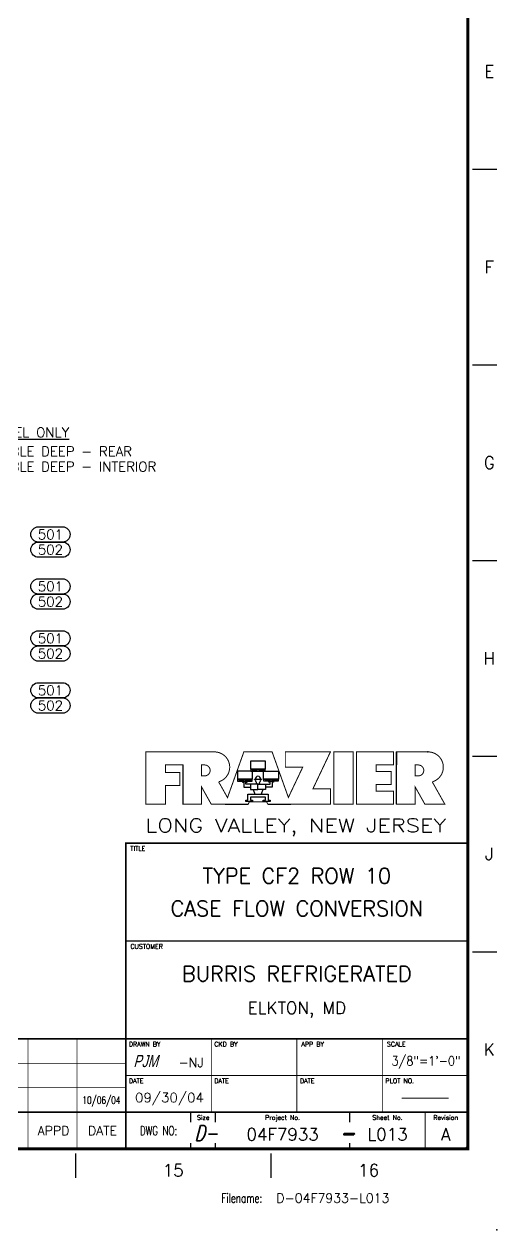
# Model space of a CAD drawing. Extents: x -805 to 239, y -158 to 536.
# Drawn here: x 84.4 to 239.2, y -158.1 to 236.4 of the extents above; entities that cross this region are included whole.
import ezdxf
from ezdxf.enums import TextEntityAlignment as Align

# ---------------------------------------------------------------- set-up
doc = ezdxf.new("R2010")
doc.units = 0
doc.header["$LTSCALE"] = 8
doc.header["$MEASUREMENT"] = 0
doc.linetypes.add('HIDDEN2', pattern=[0.1875, 0.125, -0.0625])
for name, color, linetype in [('BORD', 15, 'CONTINUOUS'), ('FDIM', 2, 'CONTINUOUS'), ('RACKLOAD', 254, 'HIDDEN2'), ('TEXTL', 3, 'CONTINUOUS')]:
    doc.layers.add(name, color=color, linetype=linetype)
doc.styles.add('2thirds', font='romans.shx', dxfattribs={"width": 0.7})
doc.styles.add('BOLD', font='SIMPLEX')
doc.styles.add('BORDER', font='SIMPLEX')
doc.styles.add('DCMARCH', font='stylu.ttf', dxfattribs={"width": 0.75, "oblique": 15})
doc.styles.add('ROMAND', font='ROMAND')
doc.styles.add('SIMPLEX', font='SIMPLEX')

# ---------------------------------------------------------------- blocks, each defined once
blk = doc.blocks.new('FLOGO')
at = {"layer": 'BORD'}
for p, q in [((2.564230898733356, 0.5340496894955162), (2.564230898733356, 0.4005372671216385)), ((2.564230898733356, 0), (2.564230898733356, 0.5340496894955162)), ((0.3782851967259866, 0.4005372671216385), (0.3782851967259866, 0)), ((0.8103893748954292, 0), (1.044036114049717, 0)), ((1.247927136701865, 0), (1.481573875856146, 0))]:
    blk.add_line(p, q, dxfattribs=at)
at = {"layer": 'BORD', "const_width": 0.01012353025253234}
for points in [[(1.887099228012453, 0.5340496894955162), (1.707755594204343, 0.1557644927695288), (1.887099228012453, 0.1557644927695288), (1.887099228012453, 0), (1.247927136701865, 0), (1.234989906958379, 0.02225207039564836), (1.056973343793207, 0.02225207039564836), (1.045847308595381, 0), (0.667562111869394, 0), (0.5674277950889817, 0.1780165631651744), (0.5674277950889817, 0), (0.3782851967259866, 0), (0.3782851967259866, 0.4005372671216385), (0.2002686335608175, 0.4005372671216385), (0.2002686335608175, 0.3226550207368772), (0.3474978632451631, 0.3226550207368772), (0.3474978632451631, 0.1891425983629968), (0.2002686335608175, 0.1891425983629968), (0.2002686335608175, 0), (0, 0), (0, 0.5340496894955162), (0.3782851967259866, 0.5340496894955162), (0.6453100414737492, 0.5340496894955162), (0.7013143276427414, 0.5340492402319335, -0.8698181288484448), (0.7433336034604388, 0.228400647717736), (0.8342585990090114, 0.06675621118694153), (1.001343167804091, 0.5340496894955162), (1.290620082947498, 0.5340496894955162), (1.457072570795464, 0.06852398248070646), (1.603929234118194, 0.3782851967259928), (1.425912670953018, 0.3782851967259928), (1.425912670953018, 0.5340496894955162), (1.893206149261594, 0.5340496894955162)], [(2.564230898733356, 0.5340496894955162), (2.831255743481119, 0.5340496894955162), (2.564230898733356, 0.5340496894955162), (2.564230898733356, 0), (2.753373497096359, 0), (2.753373497096359, 0.1780165631651744), (2.853507813876764, 0), (3.057754669809043, 0), (2.929279305467809, 0.228400647717736, 0.8698181288484448), (2.887260029650111, 0.5340492402319335), (2.831255743481119, 0.5340496894955162)]]:
    blk.add_lwpolyline(points, format="xyb", dxfattribs=at)
for points in [[(1.920711448458025, 0), (1.920711448458025, 0.5340496894955162), (2.120980082018836, 0.5340496894955162), (2.120980082018836, 0)], [(2.154358187612303, 0), (2.154358187612303, 0.5340496894955162), (2.532643384338304, 0.5340496894955162), (2.532643384338304, 0.4005372671216385), (2.354626821173127, 0.4005372671216385), (2.354626821173127, 0.3337810559346961), (2.510391313942648, 0.3337810559346961), (2.510391313942648, 0.2002686335608193), (2.354626821173127, 0.2002686335608193), (2.354626821173127, 0.1335124223738804), (2.532643384338304, 0.1335124223738804), (2.532643384338304, 0)]]:
    blk.add_lwpolyline(points, close=True, dxfattribs=at)
for points in [[(0.6008059006824524, 0.2892769151434065), (0.5674277950889817, 0.2892769151434065), (0.5674277950889817, 0.4005372671216385), (0.6008059006824524, 0.4005372671216385, -0.9999999999999999)], [(2.753373497096359, 0.2892769151434065), (2.753373497096359, 0.4005372671216385), (2.786751602689822, 0.4005372671216385, -0.9999999999999999), (2.786751602689822, 0.2892769151434065)]]:
    blk.add_lwpolyline(points, format="xyb", close=True, dxfattribs=at)
at = {"layer": 'BORD'}
for points in [[(1.070256301457189, 0.358184974866842), (1.223602968411758, 0.358184974866842), (1.223602968411758, 0.44018776692785), (1.070256301457189, 0.44018776692785)], [(0.9355836900133916, 0.2553389589982293), (1.088930356967918, 0.2553389589982293), (1.088930356967918, 0.3373417510592818), (0.9355836900133916, 0.3373417510592818)], [(0.9381079106856447, 0.2344957351906674), (1.086406136295707, 0.2344957351906674), (1.086406136295707, 0.2553389589982293), (0.9381079106856447, 0.2553389589982293)], [(0.9544061827948092, 0.2402225316259541), (1.002209095108885, 0.2402225316259541), (1.002209095108885, 0.249612162562987), (0.9544061827948092, 0.249612162562987)], [(1.070107864186451, 0.2402225316259541), (1.022304951872421, 0.2402225316259541), (1.022304951872421, 0.249612162562987), (1.070107864186451, 0.249612162562987)], [(1.072780522129488, 0.3373417510592818), (1.221078747739504, 0.3373417510592818), (1.221078747739504, 0.358184974866842), (1.072780522129488, 0.358184974866842)], [(1.089078794238656, 0.3430685474945223), (1.136881706552682, 0.3430685474945223), (1.136881706552682, 0.3524581784315997), (1.089078794238656, 0.3524581784315997)], [(1.109651341890494, 0.2514009936078621), (1.109651341890494, 0.2564099586784598), (1.182311908861049, 0.2564099586784598), (1.182311908861049, 0.2514009936078621)], [(1.204780475630294, 0.3430685474945223), (1.156977563316264, 0.3430685474945223), (1.156977563316264, 0.3524581784315997), (1.204780475630294, 0.3524581784315997)], [(1.356379560738109, 0.2553389589982293), (1.203032893783575, 0.2553389589982293), (1.203032893783575, 0.3373417510592818), (1.356379560738109, 0.3373417510592818)], [(1.353855340065898, 0.2344957351906674), (1.205557114455793, 0.2344957351906674), (1.205557114455793, 0.2553389589982293), (1.353855340065898, 0.2553389589982293)], [(1.221855386565039, 0.2402225316259541), (1.269658298879026, 0.2402225316259541), (1.269658298879026, 0.249612162562987), (1.221855386565039, 0.249612162562987)], [(1.337557067956684, 0.2402225316259541), (1.289754155642658, 0.2402225316259541), (1.289754155642658, 0.249612162562987), (1.337557067956684, 0.249612162562987)], [(1.069562747483555, 0.07107825106715548), (1.069562747483555, 0.04102445716640002), (1.091486194951841, 0.04102445716640002), (1.091486194951841, 0.02725207039564825), (1.021331159935666, 0.02725207039564825), (1.021331159935666, 0.04102445716640002), (1.042628225714342, 0.04102445716640002), (1.042628225714342, 0.1017581590817835), (1.249335025037198, 0.1017581590817835), (1.249335025037198, 0.04102445716640002), (1.270632090815873, 0.04102445716640002), (1.270632090815873, 0.02725207039564825), (1.200477055799748, 0.02725207039564825), (1.200477055799748, 0.04102445716640002), (1.222400503268034, 0.04102445716640002), (1.222400503268034, 0.07107825106715548)]]:
    blk.add_lwpolyline(points, close=True, dxfattribs=at)
for points in [[(1.120882546823644, 0.2514009936078621, 0.3514191036853644), (1.123134291998618, 0.2301845104504947), (1.127078598870327, 0.2251153942698183, 0.3370411480108784), (1.145981625375772, 0.2050680658356994, 0.3370411480108785), (1.164884651881305, 0.2251153942698183), (1.168828958752925, 0.2301845104504947, 0.3514191036853644), (1.171080703927945, 0.2514009936078621)], [(1.17352450140659, 0.2564099586784598, 0.3786082060443792), (1.145981625375772, 0.2852115069649033, 0.3786082060443792), (1.118438749345, 0.2564099586784598, 0.3786082060443792)]]:
    blk.add_lwpolyline(points, format="xyb", dxfattribs=at)
for points in [[(1.069562747483555, 0.2050680658356994), (1.069562747483555, 0.1499694500593884), (1.145981625375772, 0.1499694500593884), (1.145981625375772, 0.2050680658356994), (1.020704778246103, 0.2050680658356994), (1.020704778246103, 0.2257300471864818), (1.034485232573488, 0.2257300471864818), (1.034485232573488, 0.234495735190662), (0.9881327952904151, 0.234495735190662), (0.9881327952904151, 0.2257300471864818), (1.001286867928279, 0.2257300471864818), (1.001286867928279, 0.1743881543437604), (1.069562747483555, 0.1743881543437604)], [(1.096187505606434, 0.1499694500593884), (1.114866766721978, 0.1017581590817835)], [(1.126702950596815, 0.2050680658356994), (1.13008395725895, 0.2159968838818616)], [(1.222400503268034, 0.2050680658356994), (1.222400503268034, 0.1499694500593884), (1.145981625375772, 0.1499694500593884), (1.145981625375772, 0.2050680658356994), (1.271258472505487, 0.2050680658356994), (1.271258472505487, 0.2257300471864818), (1.257478018178059, 0.2257300471864818), (1.257478018178059, 0.234495735190662), (1.303830455461128, 0.234495735190662), (1.303830455461128, 0.2257300471864818), (1.290676382823357, 0.2257300471864818), (1.290676382823357, 0.1743881543437604), (1.222400503268034, 0.1743881543437604)], [(1.165260300154777, 0.2050680658356994), (1.161879293492643, 0.2159968838818616)], [(1.195775745145156, 0.1499694500593884), (1.177096484029565, 0.1017581590817835)]]:
    blk.add_lwpolyline(points, dxfattribs=at)
blk.add_point((2.884104410670773, 0.5340496894955162), dxfattribs=at)
blk.add_point((2.884104410670773, 0.5340496894955162), dxfattribs=at)
blk = doc.blocks.new('sbord_d')
at = {"layer": 'BORD'}
for p, q in [((32.06250000000001, 10.00000000000001), (32.3125, 10.00000000000001)), ((32.06250000000001, 8.000000000000014), (32.3125, 8.000000000000012)), ((32.06250000000001, 6.000000000000014), (32.3125, 6.000000000000014)), ((32.06250000000001, 4.000000000000014), (32.3125, 4.000000000000014)), ((32.06250000000001, 2.000000000000014), (32.3125, 2.000000000000014)), ((28.8481752774717, 0.8208462138795284), (28.8481752774717, 0.8208462138795284)), ((29.18226053362878, 0.2577083333333263), (29.18226053362878, 0.3541666666666643)), ((29.43232720029545, 0.2577083333333263), (29.43232720029545, 0.3541666666666643)), ((30.80732720029545, 0.2577083333333263), (30.80732720029545, 0.3541666666666643)), ((29.18226053362878, -0.01562500000000711), (29.18226053362878, 0.04437499999999517)), ((29.43232720029545, -0.01562500000000711), (29.43232720029545, 0.04437499999999517)), ((30.80732720029545, -0.01562500000000711), (30.80732720029545, 0.04437499999999517)), ((28, -0.0625), (28, -0.3124999999999999)), ((30, -0.0625), (30, -0.3124999999999999))]:
    blk.add_line(p, q, dxfattribs=at)
at = {"layer": 'BORD', "const_width": 0.03125000000000001}
blk.add_lwpolyline([(-0.015625, -0.015625), (32.01562500000001, -0.015625), (32.01562499999999, 20.015625), (-0.015625, 20.015625)], close=True, dxfattribs=at)
at = {"layer": 'BORD'}
for points, const_width in [([(28.51562500000003, -0.015625), (28.51562500000003, 0.3593750000002274), (28.51562500000003, 0.7343750000004547), (28.51562500000003, 1.109374999999545), (28.51562500000003, 2.109374999999773), (28.51562500000003, 3.109375), (32.01562500000001, 3.109375)], 0.01562500000000001), ([(28.51562500000003, 2.109374999999773), (32.01562500000001, 2.109374999999773)], 0.01562500000000001), ([(28.51562500000003, 1.109374999999773), (28.01562500000004, 1.109374999999773), (27.51562500000002, 1.109374999999773), (27.01562500000001, 1.109374999999773), (26.515625, 1.109374999999773), (20.51562500000001, 1.109374999999773), (20.015625, 1.109374999999773), (20.015625, 0.8593750000000004)], 0.01562500000000001), ([(27.51562500000002, 1.109374999999773), (27.51562500000002, 0.8593749999999999)], 0.007812500000000003), ([(28.01562500000004, 1.109374999999773), (28.01562500000004, 0.8593749999999999)], 0.007812500000000003), ([(28.51562500000003, 1.109374999999545), (32.01562500000001, 1.109374999999545)], 0.01562500000000001), ([(29.39062500000002, 1.109374999999545), (29.39062500000002, 0.7343750000004547), (29.39062500000002, 0.3593750000002274)], 0.007812500000000003), ([(30.265625, 1.109374999999545), (30.265625, 0.7343750000004547), (30.265625, 0.3593750000002274)], 0.007812500000000003), ([(31.14062500000004, 1.109374999999545), (31.14062500000004, 0.7343750000004547), (31.14062500000004, 0.3593750000002274)], 0.007812500000000003), ([(20.015625, 0.8593750000000004), (28.51562500000003, 0.859375)], 0.007812500000000003), ([(27.51562500000002, 0.8593749999999999), (27.51562500000002, 0.6093750000002274)], 0.007812500000000003), ([(28.01562500000004, 0.8593749999999999), (28.01562500000004, 0.6093750000002274)], 0.007812500000000003), ([(28.51562500000003, 0.7343750000004547), (32.01562500000001, 0.7343750000004547)], 0.007812500000000003), ([(20.015625, 0.6093750000002278), (28.51562500000003, 0.6093750000002274)], 0.007812500000000003), ([(27.51562500000002, 0.6093750000002274), (27.51562500000002, 0.3593750000004547)], 0.007812500000000003), ([(28.01562500000004, 0.6093750000002274), (28.01562500000004, 0.3593750000004547)], 0.007812500000000003), ([(20.015625, 0.3593750000004552), (28.51562500000003, 0.3593750000004547)], 0.01562500000000001), ([(27.51562500000002, 0.3593750000004547), (27.51562500000002, 0)], 0.007812500000000003), ([(28.01562500000004, 0.3593750000004547), (28.01562500000004, 0)], 0.007812500000000003), ([(28.51562500000003, 0.3593750000002274), (32.01562500000001, 0.3593750000002274)], 0.0156), ([(31.57812500000003, 0.3593750000002274), (31.57812500000003, -0.015625)], 0.007812500000000003)]:
    blk.add_lwpolyline(points, dxfattribs=dict(at, const_width=const_width))
at = {"layer": 'TEXTL'}
for p in [(32.00000000000002, 0), (32.3125, -0.84375)]:
    blk.add_point(p, dxfattribs=at)
at = {"layer": 'BORD'}
blk.add_blockref('FLOGO', (28.7217118944788, 3.508703274438835), dxfattribs=at)
at = {"layer": 'BORD', "style": 'ROMAND'}
for s, p in [('E', (32.23437500000001, 11.00000000000001)), ('F', (32.23437500000001, 9.000000000000014)), ('G', (32.23437500000001, 7.000000000000014)), ('H', (32.23437500000001, 5.000000000000014)), ('J', (32.23437500000001, 3.000000000000014)), ('K', (32.23437500000001, 1.000000000000014)), ('15', (29, -0.234375)), ('16', (31, -0.234375))]:
    blk.add_text(s, height=0.125, dxfattribs=at).set_placement(p, align=Align.MIDDLE)
at = {"layer": 'BORD', "style": 'BOLD', "width": 1.064303090730693}
blk.add_text('LONG VALLEY, NEW JERSEY', height=0.138, dxfattribs=at).set_placement((28.71498945227446, 3.222232698658893), (31.79234581747292, 3.222232698658893), align=Align.FIT)
at = {"layer": 'BORD'}
for s, height, style, p in [('TITLE', 0.04687500000000001, 'BORDER', (28.56250000000004, 3.03125)), ('CUSTOMER', 0.04687500000000001, 'BORDER', (28.56250000000004, 2.031249999999773)), ('DRAWN BY', 0.04687500000000001, 'BORDER', (28.546875, 1.031249999999545)), ('CKD BY', 0.04687500000000001, 'BORDER', (29.42187500000004, 1.031249999999545)), ('APP BY', 0.04687500000000001, 'BORDER', (30.31250000000003, 1.031249999999545)), ('SCALE', 0.04687500000000001, 'BORDER', (31.18750000000002, 1.031249999999545)), ('-NJ', 0.09375, 'SIMPLEX', (29.05446355662063, 0.8208462138795284)), ('DATE', 0.04687500000000001, 'BORDER', (28.546875, 0.6562500000004547)), ('DATE', 0.04687500000000001, 'BORDER', (29.42187500000004, 0.6562500000004547)), ('DATE', 0.04687500000000001, 'BORDER', (30.29687500000001, 0.6562500000004547)), ('PLOT NO.', 0.04687500000000001, 'BORDER', (31.17187500000007, 0.6562500000004547))]:
    blk.add_text(s, height=height, dxfattribs=dict(at, style=style)).set_placement(p)
for s, height, style, p in [('Size', 0.04687500000000001, 'BORDER', (29.30729386696212, 0.2812500000002274)), ('Project No.', 0.04687500000000001, 'BORDER', (30.11982720029545, 0.2812500000002274)), ('Sheet No.', 0.04687500000000001, 'BORDER', (31.19272610014774, 0.2812500000002274)), ('Revision', 0.04687500000000001, 'BORDER', (31.78906250000001, 0.2812500000002274)), ('APPD', 0.09375, 'SIMPLEX', (27.77586236495149, 0.1241778892795207)), ('DATE', 0.09375, 'SIMPLEX', (28.27638119544651, 0.1241778892795207))]:
    blk.add_text(s, height=height, dxfattribs=dict(at, style=style)).set_placement(p, align=Align.CENTER)
at = {"layer": 'BORD', "style": '2thirds', "width": 0.7}
for s, p in [('DWG NO:', (28.85080153447663, 0.1241778892795207)), ('Filename:', (29.70308605799233, -0.5665039036906467))]:
    blk.add_text(s, height=0.09375, dxfattribs=at).set_placement(p, align=Align.CENTER)
at = {"layer": 'BORD', "style": 'ROMAND', "oblique": 15, "width": 0.75}
for s, height, p in [('D-', 0.15625, (29.21806029249635, 0.0673663312652031)), ('-', 0.1875, (30.70006677703848, 0.05128774950597181))]:
    blk.add_text(s, height=height, dxfattribs=at).set_placement(p)
at = {"layer": 'TEXTL', "flags": 8}
for tag, height, style, p in [('TITLE1', 0.15625, 'SIMPLEX', (30.26562500000002, 2.776041666666591)), ('TITLE2', 0.15625, 'SIMPLEX', (30.26562500000002, 2.442708333333182)), ('CHK', 0.09375, 'SIMPLEX', (29.82812500000002, 0.8828125000005921)), ('APP', 0.09375, 'SIMPLEX', (30.70312500000005, 0.8828125000005657)), ('JOB#', 0.125, 'ROMAND', (30.11982720029545, 0.1328125000001141)), ('SHT', 0.125, 'ROMAND', (31.19272610014775, 0.1328125000001141)), ('REV', 0.125, 'ROMAND', (31.78906250000002, 0.1328125000001141))]:
    blk.add_attdef(tag, text='', height=height, dxfattribs=dict(at, style=style)).set_placement(p, align=Align.MIDDLE)
at = {"layer": 'TEXTL', "style": 'SIMPLEX', "flags": 8}
for tag, height, p in [('CUSTOMER', 0.15625, (30.26562500000002, 1.69683808233518)), ('LOCATION', 0.125, (30.26562500000002, 1.36350474900177)), ('REVC', 0.078125, (20.25935649163943, 0.9448112161753084)), ('CCHK', 0.078125, (27.25544913172192, 0.9434374999999999)), ('REVB', 0.078125, (20.25935649163943, 0.6948112161755358)), ('BCHK', 0.078125, (27.25544913172192, 0.6834375)), ('REVA', 0.078125, (20.25935649163943, 0.4448112161757631)), ('ACHK', 0.078125, (27.25544913172192, 0.4434375))]:
    blk.add_attdef(tag, text='', height=height, dxfattribs=at).set_placement(p, align=Align.CENTER)
at = {"layer": 'TEXTL', "flags": 8}
for tag, p, height, style in [('REVCDESC', (20.62530988677288, 0.9434375000000004), 0.078125, 'SIMPLEX'), ('REVBDESC', (20.62530988677288, 0.6834375000000005), 0.078125, 'SIMPLEX'), ('REVADESC', (20.62530988677288, 0.4434375000000005), 0.078125, 'SIMPLEX'), ('DWG#', (30.05485486822399, -0.5660605527089397), 0.09375, 'ROMAND')]:
    blk.add_attdef(tag, p, '', height=height, dxfattribs=dict(at, style=style))
at = {"layer": 'TEXTL', "style": 'DCMARCH', "oblique": 15, "width": 0.75, "flags": 8}
for tag, p in [('CBY', (26.75544913172191, 0.9434374999999999)), ('BBY', (26.75544913172191, 0.6834375)), ('ABY', (26.75544913172191, 0.4434375))]:
    blk.add_attdef(tag, text='', height=0.078125, dxfattribs=at).set_placement(p, align=Align.CENTER)
at = {"layer": 'TEXTL', "style": 'SIMPLEX', "flags": 8}
for tag, height, width, p, p2 in [('CAPP', 0.078125, 1.292307692307692, (27.58828138458044, 0.943731168543238), (27.96328138458044, 0.943731168543238)), ('CDT', 0.078125, 1.866000000000332, (28.07125, 0.9434374999995491), (28.46000000000007, 0.9434374999995491)), ('SCALE', 0.09375, 1.70273244164054, (31.23437500000004, 0.8374168838632726), (31.94131302264545, 0.8374168838632726)), ('BAPP', 0.078125, 1.292307692307692, (27.58828138458044, 0.6834375), (27.96328138458044, 0.6834375)), ('BDT', 0.078125, 1.866000000000332, (28.07125, 0.6831438864262382), (28.46000000000007, 0.6831438864262382)), ('AAPP', 0.078125, 1.275949367088608, (27.58811822035768, 0.4434375), (27.96311822035768, 0.4434375)), ('ADT', 0.078125, 1.833263157895063, (28.07125, 0.4434375), (28.46000000000007, 0.4434375)), ('DATE', 0.09375, 2.134634451334656, (28.60937500000003, 0.4624168838630488), (29.31456673838737, 0.4624168838630488)), ('CHKDT', 0.09375, 1.555555555554639, (29.48437500000022, 0.4624168838630488), (30.17187499999982, 0.4624168838630488)), ('APPDT', 0.09375, 1.555555555554639, (30.35937500000021, 0.4624168838630488), (31.0468749999998, 0.4624168838630488)), ('PLOT#', 0.09375, 8.555555555555204, (31.23437500000004, 0.4624168838630488), (31.92187500000001, 0.4624168838630488))]:
    blk.add_attdef(tag, text='', height=height, dxfattribs=dict(at, width=width)).set_placement(p, p2, align=Align.FIT)
at = {"layer": 'TEXTL', "style": 'DCMARCH', "oblique": 15, "width": 0.75, "flags": 8}
blk.add_attdef('DRBY', (28.59308181063601, 0.8208462138795284), '', height=0.125, dxfattribs=at)

msp = doc.modelspace()

# ---------------------------------------------------------------- linework, layer by layer
at = {"layer": 'FDIM'}
for points in [[(89.08125811077912, 66.91089620833213, -0.9999999999999999), (89.08125811077912, 71.89449540080454), (96.9582533902572, 71.89449540080454, -0.9999999999999999), (96.9582533902572, 66.91089620833213)], [(89.08125811077912, 61.92729701585972, -0.9999999999999999), (89.08125811077912, 66.91089620833213), (96.9582533902572, 66.91089620833213, -0.9999999999999999), (96.9582533902572, 61.92729701585972)], [(89.08119566604955, 49.91083010278749, -0.9999999999999999), (89.08119566604955, 54.8944292952599), (96.95819094552763, 54.8944292952599, -0.9999999999999999), (96.95819094552763, 49.91083010278749)], [(89.08119566604955, 44.92723091031507, -0.9999999999999999), (89.08119566604955, 49.91083010278749), (96.95819094552763, 49.91083010278749, -0.9999999999999999), (96.95819094552763, 44.92723091031507)], [(89.08113322212944, 32.91098436508435, -0.9999999999999999), (89.08113322212944, 37.89458355755681), (96.95812850160752, 37.89458355755681, -0.9999999999999999), (96.95812850160752, 32.91098436508435)], [(89.08113322212944, 27.92738517261193, -0.9999999999999999), (89.08113322212944, 32.91098436508435), (96.95812850160752, 32.91098436508435, -0.9999999999999999), (96.95812850160752, 27.92738517261193)], [(89.08125811077912, 15.91089620902028, -0.9999999999999999), (89.08125811077912, 20.89449540149269), (96.9582533902572, 20.89449540149269, -0.9999999999999999), (96.9582533902572, 15.91089620902028)], [(89.08125811077912, 10.92729701654787, -0.9999999999999999), (89.08125811077912, 15.91089620902028), (96.9582533902572, 15.91089620902028, -0.9999999999999999), (96.9582533902572, 10.92729701654787)]]:
    msp.add_lwpolyline(points, format="xyb", close=True, dxfattribs=at)

# ---------------------------------------------------------------- block references
at = {"layer": 'RACKLOAD'}
ref = msp.add_blockref('sbord_d', (-794.7975157567616, -131.1152223468754), dxfattribs=dict(at, xscale=32, yscale=32, zscale=32))
ref.add_attrib('PLOT#', '-', dxfattribs={"layer": 'TEXTL', "height": 3, "style": 'SIMPLEX', "width": 8.5555555555552, "flags": 8}).set_placement((204.7024842432397, -116.3178820632578), (226.7024842432388, -116.3178820632578), align=Align.FIT)
ref.add_attrib('ADT', '10/06/04', dxfattribs={"layer": 'TEXTL', "height": 2.5, "style": 'SIMPLEX', "width": 0.6741677419356039, "flags": 8}).set_placement((103.4824842432386, -116.9252223468753), (115.9224842432408, -116.9252223468753), align=Align.FIT)
ref.add_attrib('TITLE1', 'TYPE CF2 ROW 10', dxfattribs={"layer": 'TEXTL', "height": 5, "style": 'SIMPLEX', "flags": 8}).set_placement((173.7024842432393, -42.28188901354451), align=Align.MIDDLE)
ref.add_attrib('TITLE2', 'CASE FLOW CONVERSION', dxfattribs={"layer": 'TEXTL', "height": 5, "style": 'SIMPLEX', "flags": 8}).set_placement((173.7024842432393, -52.94855568021353), align=Align.MIDDLE)
ref.add_attrib('CUSTOMER', 'BURRIS REFRIGERATED', dxfattribs={"layer": 'TEXTL', "height": 5, "style": 'SIMPLEX', "flags": 8}).set_placement((173.7024842432393, -76.81640371214962), align=Align.CENTER)
ref.add_attrib('LOCATION', 'ELKTON, MD', dxfattribs={"layer": 'TEXTL', "height": 4, "style": 'SIMPLEX', "flags": 8}).set_placement((173.7024842432393, -87.48307037881875), align=Align.CENTER)
ref.add_attrib('JOB#', '04F7933', dxfattribs={"layer": 'TEXTL', "height": 4, "style": 'ROMAND', "flags": 8}).set_placement((169.036954652693, -126.8652223468717), align=Align.MIDDLE)
ref.add_attrib('DATE', '09/30/04', dxfattribs={"layer": 'TEXTL', "height": 3, "style": 'SIMPLEX', "width": 0.9934776691746193, "flags": 8}).set_placement((120.7024842432395, -116.3178820632578), (143.2686198716344, -116.3178820632578), align=Align.FIT)
ref.add_attrib('SHT', 'L013', dxfattribs={"layer": 'TEXTL', "height": 4, "style": 'ROMAND', "flags": 8}).set_placement((203.3697194479664, -126.8652223468717), align=Align.MIDDLE)
ref.add_attrib('DWG#', 'D-04F7933-L013', (166.9578400264062, -149.2291600335615), dxfattribs={"layer": 'TEXTL', "height": 3, "style": 'ROMAND', "flags": 8})
ref.add_attrib('SCALE', '3/8"=1\'-0"', dxfattribs={"layer": 'TEXTL', "height": 3, "style": 'SIMPLEX', "width": 0.870077566332804, "flags": 8}).set_placement((204.7024842432397, -104.3178820632506), (227.3245009678926, -104.3178820632506), align=Align.FIT)
ref.add_attrib('DRBY', 'PJM', (120.1811021835908, -104.8481435027305), dxfattribs={"layer": 'TEXTL', "height": 4, "style": 'DCMARCH', "oblique": 15, "width": 0.75, "flags": 8})
ref.add_attrib('REV', 'A', dxfattribs={"layer": 'TEXTL', "height": 4, "style": 'ROMAND', "flags": 8}).set_placement((222.452484243239, -126.8652223468717), align=Align.MIDDLE)

# ---------------------------------------------------------------- texts
at = {"layer": 'FDIM', "style": 'SIMPLEX'}
for s, p in [('%%UTHIS LEVEL ONLY', (62.52926029517437, 102.7746126252496)), ('DOUBLE DEEP - REAR', (71.03264750311234, 96.57721063147298)), ('DOUBLE DEEP - INTERIOR', (71.03264750311234, 91.59361143900057))]:
    msp.add_text(s, height=3.2, dxfattribs=at).set_placement(p, align=Align.MIDDLE_LEFT)
for s, p in [('501', (93.01975575051824, 69.40269580456834)), ('502', (93.01975575051824, 64.41909661209593)), ('501', (93.01969330578868, 52.40262969902369)), ('502', (93.01969330578868, 47.41903050655128)), ('501', (93.01963086186856, 35.40278396132055)), ('502', (93.01963086186856, 30.41918476884814)), ('501', (93.01975575051824, 18.40269580525649)), ('502', (93.01975575051824, 13.41909661278407))]:
    msp.add_text(s, height=3.2, dxfattribs=at).set_placement(p, align=Align.MIDDLE)

doc.saveas('drawing.dxf')
